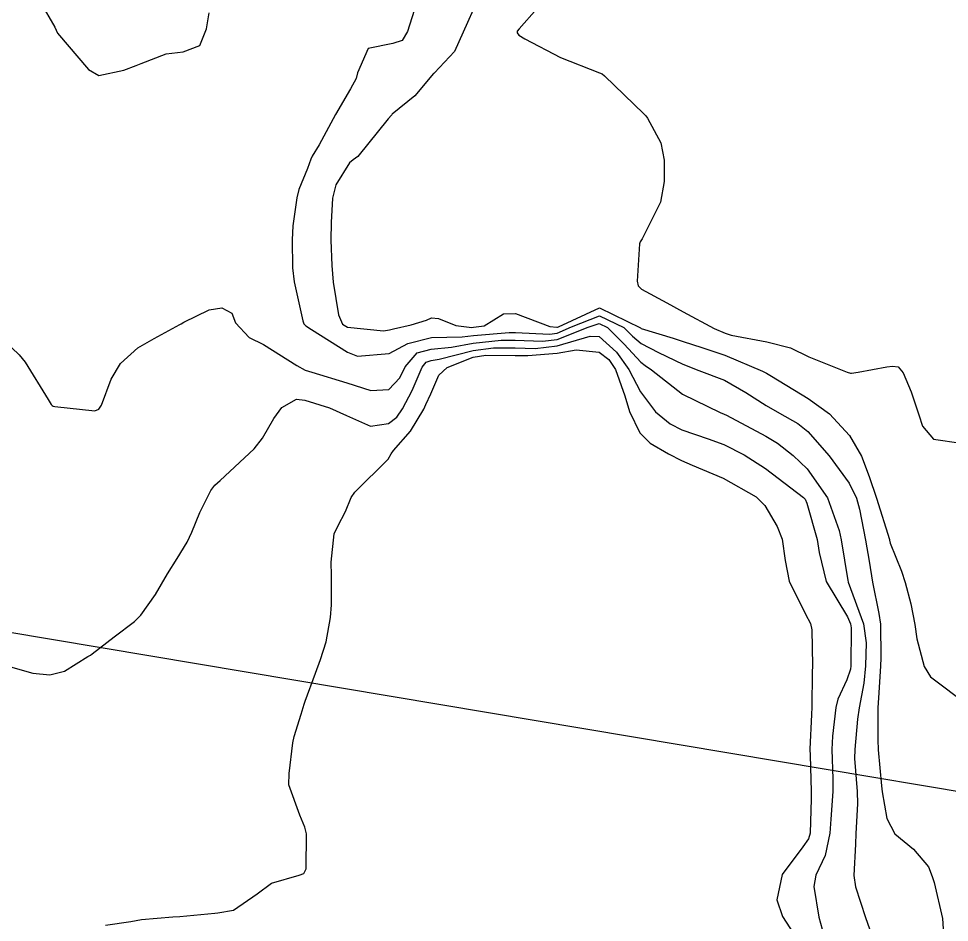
# Model space of a CAD drawing. Header units: metres. Extents: x 298520 to 308411, y 7433745 to 7450750.
# Drawn here: x 301124.77 to 301169.16, y 7443549.05 to 7443592.15 of the extents above; entities that cross this region are included whole.
import ezdxf

# ---------------------------------------------------------------- set-up
doc = ezdxf.new("R2010")
doc.units = ezdxf.units.M
doc.header["$LTSCALE"] = 10
doc.linetypes.add('CONTINUO', pattern=[0])
doc.linetypes.add('DASHED', pattern=[0.75, 0.5, -0.25])
for name, color, linetype in [('Curvas de Nivel 1m', 11, 'Continuous'), ('Curvas de Nivel 5m', 15, 'Continuous'), ('TEXTO', 45, 'Continuous'), ('Vias Secundárias', 230, 'DASHED')]:
    doc.layers.add(name, color=color, linetype=linetype)

msp = doc.modelspace()

# ---------------------------------------------------------------- linework, layer by layer
at = {"layer": 'Curvas de Nivel 1m', "flags": 128}
for points, elevation in [([(301125.818, 7443592.926), (301126.491, 7443591.742), (301126.629, 7443591.466), (301128.104, 7443589.725), (301128.6, 7443589.439), (301129.796, 7443589.702), (301130.384, 7443589.915), (301130.608, 7443590.012), (301131.815, 7443590.478), (301132.616, 7443590.561), (301133.407, 7443590.877), (301133.734, 7443591.659), (301133.864, 7443592.434)], 703), ([(301146.648, 7443593.031), (301145.966, 7443591.51), (301145.557, 7443590.578), (301144.603, 7443589.564), (301144.582, 7443589.551), (301144.564, 7443589.53), (301143.659, 7443588.473), (301142.583, 7443587.597), (301142.565, 7443587.569), (301142.552, 7443587.55), (301142.397, 7443587.369), (301140.955, 7443585.574), (301140.721, 7443585.417), (301140.558, 7443585.28), (301139.9, 7443584.229), (301139.741, 7443583.588), (301139.683, 7443582.427), (301139.665, 7443581.588), (301139.703, 7443580.38), (301139.775, 7443579.587), (301140.028, 7443578.024), (301140.221, 7443577.582), (301140.462, 7443577.44), (301142.17, 7443577.264), (301142.46, 7443577.302), (301142.653, 7443577.356), (301143.49, 7443577.54), (301144.221, 7443577.777), (301144.466, 7443577.883), (301144.795, 7443577.854), (301145.626, 7443577.513), (301146.388, 7443577.427), (301146.462, 7443577.43), (301146.971, 7443577.495), (301147.888, 7443578.067), (301148.469, 7443578.081), (301150.099, 7443577.464), (301150.433, 7443577.431), (301150.463, 7443577.434), (301150.514, 7443577.459), (301152.472, 7443578.351), (301154.423, 7443577.41), (301154.443, 7443577.391), (301154.463, 7443577.376), (301155.989, 7443576.918), (301156.457, 7443576.754), (301157.353, 7443576.472), (301158.45, 7443576.108), (301160.241, 7443575.342), (301160.441, 7443575.239), (301160.68, 7443575.096), (301162.424, 7443574.041), (301163.441, 7443573.3), (301164.403, 7443572.271), (301164.973, 7443571.284), (301165.337, 7443570.322), (301165.692, 7443569.277), (301166.301, 7443567.313), (301166.309, 7443567.27), (301166.342, 7443567.136), (301166.871, 7443565.805), (301167.05, 7443565.259), (301167.327, 7443564.235), (301167.519, 7443563.252), (301167.608, 7443562.572), (301167.964, 7443561.245), (301168.266, 7443560.757), (301170.054, 7443559.413)], 702), ([(301143.642, 7443592.541), (301143.317, 7443591.543), (301143.067, 7443591.105), (301142.624, 7443590.96), (301141.448, 7443590.734), (301140.939, 7443589.567), (301140.866, 7443589.301), (301140.595, 7443588.798), (301139.876, 7443587.581), (301139.103, 7443586.127), (301138.777, 7443585.598), (301138.708, 7443585.452), (301138.554, 7443585), (301138.134, 7443584.009), (301138.044, 7443583.605), (301137.856, 7443582.271), (301137.812, 7443581.607), (301137.829, 7443580.27), (301137.914, 7443579.606), (301138.322, 7443577.744), (301138.372, 7443577.601), (301138.462, 7443577.504), (301138.734, 7443577.323), (301140.45, 7443576.248), (301140.931, 7443576.056), (301142.449, 7443576.177), (301143.332, 7443576.664), (301144.457, 7443576.948), (301145.931, 7443576.981), (301146.458, 7443577.032), (301148.161, 7443577.184), (301148.46, 7443577.183), (301150.094, 7443577.098), (301150.46, 7443577.145), (301151.138, 7443577.45), (301152.468, 7443577.982), (301153.64, 7443577.418), (301154.048, 7443577.004), (301154.455, 7443576.662), (301155.28, 7443576.227), (301156.446, 7443575.67), (301157.207, 7443575.372), (301158.436, 7443574.914), (301159.454, 7443574.323), (301160.418, 7443573.697), (301161.062, 7443573.33), (301161.931, 7443572.84), (301162.404, 7443572.457), (301163.431, 7443571.3), (301164.374, 7443570), (301164.723, 7443569.286), (301164.881, 7443568.761), (301165.162, 7443567.282), (301165.33, 7443566.283), (301165.49, 7443565.278), (301165.797, 7443563.779), (301165.868, 7443563.274), (301165.893, 7443561.658), (301165.875, 7443561.274), (301165.774, 7443559.751), (301165.743, 7443559.275), (301165.744, 7443557.759), (301165.762, 7443557.275), (301165.916, 7443555.563), (301165.949, 7443555.273), (301166.184, 7443553.996), (301166.552, 7443553.264), (301167.454, 7443552.539), (301168.158, 7443551.7), (301168.344, 7443551.238), (301168.435, 7443550.951), (301168.833, 7443549.233), (301168.872, 7443548.483)], 703), ([(301149.491, 7443592.625), (301148.635, 7443591.668), (301148.552, 7443591.562), (301148.54, 7443591.481), (301148.631, 7443591.363), (301148.913, 7443591.193), (301150.616, 7443590.3), (301152.469, 7443589.568), (301152.604, 7443589.514), (301152.717, 7443589.429), (301154.585, 7443587.611), (301154.687, 7443587.511), (301154.764, 7443587.407), (301155.4, 7443586.226), (301155.554, 7443585.395), (301155.563, 7443584.379), (301155.385, 7443583.397), (301154.515, 7443581.642), (301154.42, 7443581.505), (301154.387, 7443581.411), (301154.269, 7443579.629), (301154.32, 7443579.412), (301154.481, 7443579.252), (301155.688, 7443578.604), (301156.471, 7443578.165), (301157.942, 7443577.365), (301158.461, 7443577.154), (301158.756, 7443577.061), (301160.457, 7443576.741), (301161.583, 7443576.452), (301162.45, 7443576.014), (301164.29, 7443575.292), (301164.442, 7443575.247), (301164.494, 7443575.238), (301164.815, 7443575.286), (301166.177, 7443575.541), (301166.446, 7443575.584), (301166.723, 7443575.543), (301166.962, 7443575.262), (301167.339, 7443574.347), (301167.711, 7443573.251), (301167.871, 7443572.711), (301168.402, 7443572.099), (301169.729, 7443571.897)], 701), ([(301124.45, 7443576.453), (301124.801, 7443576.12), (301125.087, 7443575.76), (301126.177, 7443573.983), (301126.325, 7443573.741), (301126.367, 7443573.695), (301126.412, 7443573.665), (301126.505, 7443573.646), (301128.41, 7443573.451), (301128.603, 7443573.526), (301128.722, 7443573.717), (301129.189, 7443574.955), (301129.633, 7443575.702), (301130.451, 7443576.451), (301131.235, 7443576.902), (301132.462, 7443577.566), (301132.53, 7443577.602), (301132.653, 7443577.668), (301133.855, 7443578.27), (301134.47, 7443578.363), (301134.933, 7443578.108), (301135.112, 7443577.64), (301135.761, 7443576.936), (301136.453, 7443576.613), (301138.043, 7443575.604), (301138.44, 7443575.389), (301138.75, 7443575.285), (301140.431, 7443574.786), (301141.567, 7443574.422), (301142.427, 7443574.456), (301142.954, 7443575.026), (301143.211, 7443575.542), (301143.774, 7443576.212), (301144.452, 7443576.392), (301145.42, 7443576.483), (301146.455, 7443576.667), (301147.789, 7443576.819), (301148.456, 7443576.815), (301149.751, 7443576.763), (301150.457, 7443576.855), (301151.935, 7443577.438), (301152.465, 7443577.613), (301152.852, 7443577.426), (301153.656, 7443576.619), (301154.447, 7443575.768), (301154.644, 7443575.606), (301154.951, 7443575.402), (301156.426, 7443574.241), (301158.226, 7443573.362), (301158.412, 7443573.294), (301158.534, 7443573.236), (301160.402, 7443572.238), (301160.964, 7443571.897), (301161.713, 7443571.32), (301162.383, 7443570.679), (301163.348, 7443569.3), (301163.908, 7443567.733), (301164, 7443567.293), (301164.324, 7443565.355), (301164.333, 7443565.29), (301164.339, 7443565.273), (301165.071, 7443563.282), (301165.191, 7443562.374), (301165.16, 7443561.281), (301165.078, 7443560.464), (301164.859, 7443559.284), (301164.782, 7443558.74), (301164.647, 7443557.286), (301164.643, 7443556.861), (301164.761, 7443555.284), (301164.771, 7443554.708), (301164.698, 7443553.285), (301164.677, 7443552.776), (301164.611, 7443551.285), (301164.686, 7443550.746), (301165.167, 7443549.28), (301165.726, 7443547.657)], 704), ([(301128.921, 7443548.911), (301130.124, 7443549.083), (301130.635, 7443549.182), (301132.127, 7443549.305), (301132.458, 7443549.336), (301134.131, 7443549.492), (301134.275, 7443549.504), (301135.015, 7443549.637), (301136.141, 7443550.404), (301136.837, 7443550.922), (301138.15, 7443551.305), (301138.376, 7443551.372), (301138.491, 7443551.597), (301138.502, 7443553.265), (301138.427, 7443553.597), (301138.181, 7443554.161), (301137.657, 7443555.605), (301137.672, 7443556.141), (301137.85, 7443557.604), (301137.909, 7443557.921), (301138.244, 7443558.986), (301138.393, 7443559.456), (301138.444, 7443559.598), (301138.927, 7443560.932), (301139.167, 7443561.591), (301139.44, 7443562.429), (301139.649, 7443563.586), (301139.691, 7443564.198), (301139.696, 7443565.586), (301139.68, 7443566.236), (301139.825, 7443567.585), (301139.987, 7443567.945), (301140.359, 7443568.644), (301140.633, 7443569.312), (301140.812, 7443569.573), (301142.389, 7443571.148), (301142.542, 7443571.397), (301142.656, 7443571.547), (301143.464, 7443572.477), (301144.1, 7443573.533), (301144.198, 7443573.75), (301144.424, 7443574.257), (301144.816, 7443575.146), (301145.216, 7443575.518), (301146.448, 7443576.012), (301147.054, 7443576.099), (301148.449, 7443576.093), (301149.053, 7443576.078), (301150.45, 7443576.198), (301151.356, 7443576.35), (301152.451, 7443576.242), (301152.918, 7443575.896), (301153.237, 7443575.422), (301153.679, 7443574.162), (301153.897, 7443573.415), (301154.403, 7443572.39), (301154.892, 7443571.897), (301155.772, 7443571.389), (301156.388, 7443571.075), (301156.9, 7443570.86), (301158.376, 7443570.239), (301159.945, 7443569.344), (301160.359, 7443568.927), (301160.944, 7443567.927), (301161.182, 7443567.327), (301161.323, 7443566.315), (301161.523, 7443565.322), (301162.299, 7443563.744), (301162.529, 7443563.308), (301162.601, 7443562.996), (301162.628, 7443561.306), (301162.612, 7443560.962), (301162.597, 7443559.306), (301162.586, 7443558.96), (301162.512, 7443557.307), (301162.517, 7443557.01), (301162.571, 7443555.306), (301162.569, 7443554.935), (301162.518, 7443553.307), (301162.449, 7443553.028), (301162.166, 7443552.644), (301161.191, 7443551.324), (301160.939, 7443550.126), (301161.197, 7443549.324), (301162.112, 7443547.932)], 706)]:
    msp.add_lwpolyline(points, dxfattribs=dict(at, elevation=elevation))
at = {"layer": 'Curvas de Nivel 5m', "elevation": 705, "flags": 128}
msp.add_lwpolyline([(301124.268, 7443561.273), (301125.444, 7443560.932), (301126.264, 7443560.858), (301126.963, 7443561.036), (301128.077, 7443561.722), (301128.198, 7443561.797), (301128.274, 7443561.851), (301129.328, 7443562.664), (301130.29, 7443563.394), (301130.603, 7443563.695), (301131.302, 7443564.691), (301131.876, 7443565.677), (301132.33, 7443566.403), (301132.814, 7443567.19), (301133.03, 7443567.663), (301133.417, 7443568.599), (301133.944, 7443569.654), (301134.129, 7443569.899), (301134.378, 7443570.129), (301135.998, 7443571.626), (301136.398, 7443572.144), (301136.94, 7443573.082), (301137.316, 7443573.611), (301138.021, 7443574.001), (301138.418, 7443573.949), (301139.594, 7443573.588), (301140.409, 7443573.218), (301141.549, 7443572.707), (301142.406, 7443572.839), (301142.805, 7443573.15), (301143.075, 7443573.543), (301143.546, 7443574.419), (301144.015, 7443575.534), (301144.203, 7443575.775), (301144.446, 7443575.841), (301144.826, 7443575.903), (301146.451, 7443576.328), (301147.42, 7443576.458), (301148.453, 7443576.452), (301149.406, 7443576.424), (301150.454, 7443576.545), (301152.028, 7443577.006), (301152.458, 7443576.984), (301153.281, 7443576.251), (301153.869, 7443575.416), (301154.427, 7443574.36), (301155.145, 7443573.399), (301155.849, 7443572.83), (301156.405, 7443572.539), (301157.656, 7443572.112), (301158.398, 7443571.836), (301159.366, 7443571.35), (301160.383, 7443570.7), (301162.209, 7443569.312), (301162.284, 7443569.233), (301162.36, 7443569.037), (301162.856, 7443567.305), (301162.953, 7443566.688), (301163.284, 7443565.3), (301164.298, 7443563.616), (301164.45, 7443563.288), (301164.475, 7443563.104), (301164.456, 7443561.288), (301164.437, 7443561.122), (301164.263, 7443560.619), (301163.842, 7443559.701), (301163.75, 7443559.295), (301163.593, 7443557.933), (301163.557, 7443557.297), (301163.605, 7443555.9), (301163.601, 7443555.296), (301163.508, 7443553.971), (301163.465, 7443553.297), (301163.229, 7443552.232), (301162.789, 7443551.304), (301162.692, 7443550.76), (301162.934, 7443549.302), (301163.256, 7443548.158)], dxfattribs=at)
at = {"layer": 'TEXTO', "linetype": 'CONTINUO'}
msp.add_polyline3d([(301197.759, 7443550.551, 0), (300988.307, 7443585.707, 0)], dxfattribs=at)
at = {"layer": 'Vias Secundárias'}
msp.add_lwpolyline([(301465.55, 7442973.319, 0), (301478.59, 7442967.28, -0.011668)], format="xyb", dxfattribs=at)

doc.saveas('drawing.dxf')
